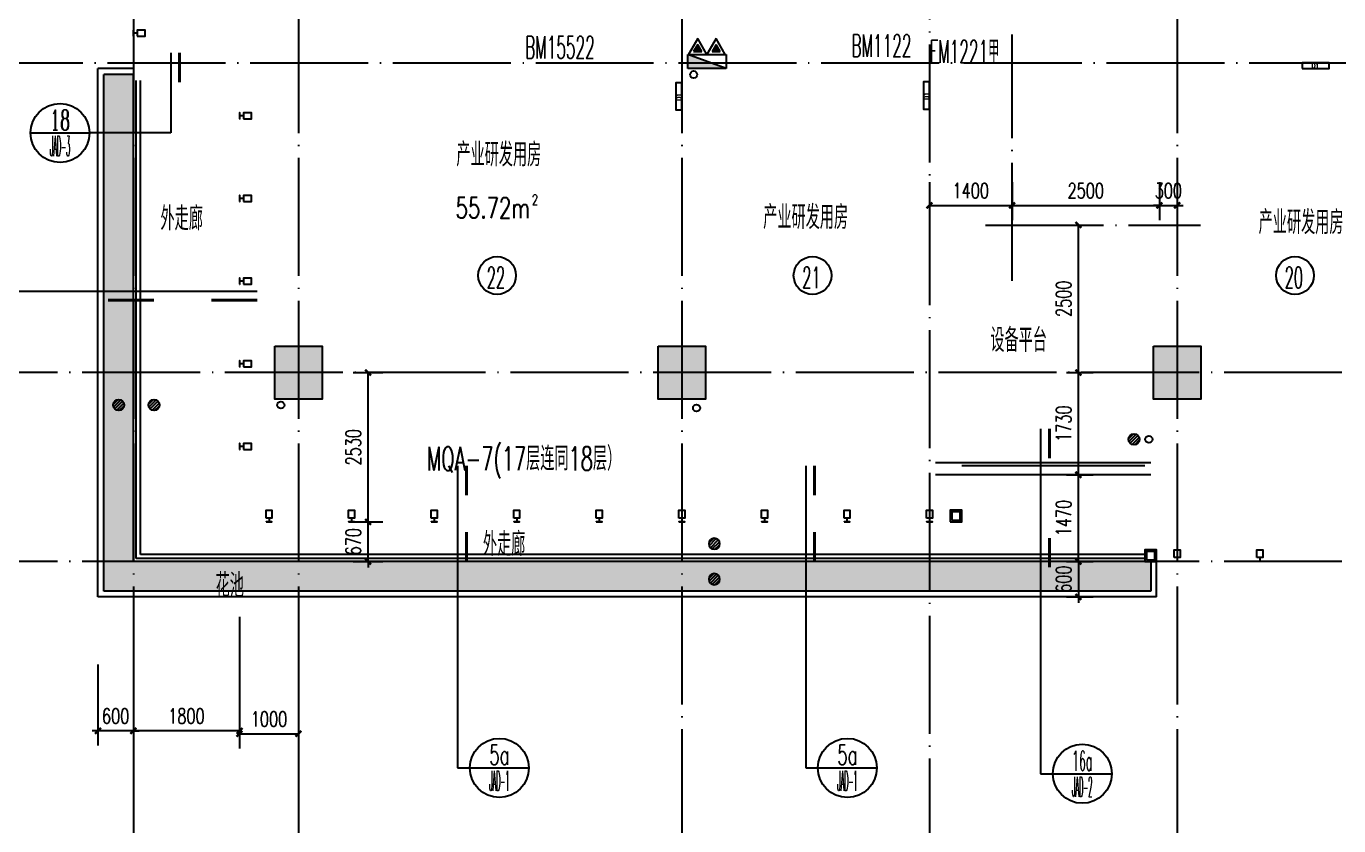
# Model space of a CAD drawing. Extents: x 1980812 to 2578970, y -669191 to 284498.
# Drawn here: x 1992050 to 2014305, y -190754 to -177211 of the extents above; entities that cross this region are included whole.
import ezdxf
from ezdxf.enums import TextEntityAlignment as Align

# ---------------------------------------------------------------- set-up
doc = ezdxf.new("R2010")
doc.units = 0
doc.header["$LTSCALE"] = 1000
doc.header["$MEASUREMENT"] = 0
doc.linetypes.add('DOTE', pattern=[2.42, 2, -0.2, 0.02, -0.2])
for name, color, linetype in [('0-文字（防火门)', 22, 'Continuous'), ('A-FLOR-LAND', 74, 'Continuous'), ('COLU', 6, 'Continuous'), ('COLU_HATCH', 251, 'Continuous'), ('CURTWALL', 2, 'Continuous'), ('dote', 1, 'DOTE'), ('DQ-L', 2, 'Continuous'), ('DQ2', 2, 'Continuous'), ('EQUIP_地漏', 255, 'Continuous'), ('EQUIP_消火栓', 255, 'Continuous'), ('HANDRAIL', 3, 'Continuous'), ('VALVE_喷淋', 255, 'Continuous'), ('VPIPE-废水', 30, 'Continuous'), ('VPIPE-消防', 20, 'Continuous'), ('VPIPE-雨水', 140, 'Continuous'), ('WINDOW', 2, 'Continuous'), ('幕墙编号', 14, 'Continuous'), ('房号', 231, 'Continuous'), ('房间名称', 7, 'Continuous'), ('栏杆', 143, 'Continuous'), ('看线', 66, 'Continuous'), ('窗户分隔', 133, 'Continuous'), ('节点', 3, 'Continuous'), ('详细尺寸', 11, 'Continuous'), ('详细标注', 231, 'Continuous'), ('门窗编号', 56, 'Continuous'), ('门窗编号（回迁图纸）', 56, 'Continuous')]:
    doc.layers.add(name, color=color, linetype=linetype)
doc.styles.add('_TCH_DIM_T3', font='SIMPLEX', dxfattribs={"width": 0.705882, "bigfont": 'GBCBIG'})
doc.styles.add('COMP', font='COMPLEX.shx', dxfattribs={"bigfont": 'hztxt'})
doc.styles.add('D8', font='txtw.shx', dxfattribs={"width": 0.7, "bigfont": 'hztxtw.shx'})
doc.styles.add('HZF', font='ROMANS2', dxfattribs={"width": 0.7, "bigfont": 'HZDF2'})
doc.styles.add('HZTXTW', font='txtw.shx', dxfattribs={"width": 0.6, "bigfont": 'hztxtw.shx'})
doc.dimstyles.new('_TCH_ARCH&&100', dxfattribs={"dimtxt": 255, "dimasz": 100, "dimexe": 250, "dimexo": 300, "dimgap": 122.5, "dimtad": 1, "dimdec": 0, "dimzin": 0, "dimdsep": 46, "dimtxsty": '_TCH_DIM_T3', "dimblk": 'ARCHTICK', "dimcen": 0.09, "dimclrt": 7, "dimazin": 2, "dimtfac": 1, "dimtdec": 0, "dimtix": 1, "dimtmove": 2, "dimatfit": 3, "dimfxl": 1, "dimtolj": 1, "dimtzin": 0, "dimarcsym": 0})

# ---------------------------------------------------------------- blocks, each defined once
blk = doc.blocks.new('_ArchTick')
at = {"color": 0, "linetype": 'ByBlock', "const_width": 0.4}
blk.add_lwpolyline([(-0.5, -0.5), (0.5, 0.5)], dxfattribs=at)
blk = doc.blocks.new('*D1570')
at = {"layer": 'Defpoints', "color": 0, "transparency": 16777216}
for p in [(625, -25830), (1181, -25830), (625, -26500)]:
    blk.add_point(p, dxfattribs=at)
at = {"layer": '详细标注', "color": 0, "lineweight": -2, "transparency": 16777216}
for p, q in [((1181, -25830), (1181, -25730)), ((925, -25830), (1431, -25830)), ((1181, -26500), (1181, -25830)), ((925, -26500), (1431, -26500)), ((1181, -26500), (1181, -26600))]:
    blk.add_line(p, q, dxfattribs=at)
at = {"layer": '详细标注', "color": 0, "lineweight": -2, "transparency": 16777216, "xscale": 100, "yscale": 100, "zscale": 100}
for p, rotation in [((1181, -25830), 270), ((1181, -26500), 90)]:
    blk.add_blockref('_ArchTick', p, dxfattribs=dict(at, rotation=rotation))
at = {"layer": '详细标注', "color": 7, "transparency": 16777216, "insert": (931, -26165), "char_height": 255, "attachment_point": 5, "rotation": 90, "style": '_TCH_DIM_T3'}
blk.add_mtext('\\A1;670', dxfattribs=at)
blk = doc.blocks.new('*D1571')
at = {"layer": 'Defpoints', "color": 0, "transparency": 16777216}
for p in [(625, -23300), (1181, -23300), (625, -25830)]:
    blk.add_point(p, dxfattribs=at)
at = {"layer": '详细标注', "color": 0, "lineweight": -2, "transparency": 16777216}
for p, q in [((925, -23300), (1431, -23300)), ((1181, -25830), (1181, -23300)), ((925, -25830), (1431, -25830))]:
    blk.add_line(p, q, dxfattribs=at)
at = {"layer": '详细标注', "color": 0, "lineweight": -2, "transparency": 16777216, "xscale": 100, "yscale": 100, "zscale": 100}
for p, rotation in [((1181, -23300), 90), ((1181, -25830), 270)]:
    blk.add_blockref('_ArchTick', p, dxfattribs=dict(at, rotation=rotation))
at = {"layer": '详细标注', "color": 7, "transparency": 16777216, "insert": (931, -24565), "char_height": 255, "attachment_point": 5, "rotation": 90, "style": '_TCH_DIM_T3'}
blk.add_mtext('\\A1;2530', dxfattribs=at)
blk = doc.blocks.new('*D1574')
at = {"layer": 'Defpoints', "color": 0, "transparency": 16777216}
for p in [(12725, -26500), (12725, -27100), (13224, -27100)]:
    blk.add_point(p, dxfattribs=at)
at = {"layer": '详细标注', "color": 0, "lineweight": -2, "transparency": 16777216}
for p, q in [((13224, -26500), (13224, -26400)), ((13025, -26500), (13474, -26500)), ((13224, -26500), (13224, -27100)), ((13025, -27100), (13474, -27100)), ((13224, -27100), (13224, -27200))]:
    blk.add_line(p, q, dxfattribs=at)
at = {"layer": '详细标注', "color": 0, "lineweight": -2, "transparency": 16777216, "xscale": 100, "yscale": 100, "zscale": 100}
for p, rotation in [((13224, -26500), 270), ((13224, -27100), 90)]:
    blk.add_blockref('_ArchTick', p, dxfattribs=dict(at, rotation=rotation))
at = {"layer": '详细标注', "color": 7, "transparency": 16777216, "insert": (12974, -26800), "char_height": 255, "attachment_point": 5, "rotation": 90, "style": '_TCH_DIM_T3'}
blk.add_mtext('\\A1;600', dxfattribs=at)
blk = doc.blocks.new('*D1575')
at = {"layer": 'Defpoints', "color": 0, "transparency": 16777216}
for p in [(12725, -25030), (13224, -25030), (12725, -26500)]:
    blk.add_point(p, dxfattribs=at)
at = {"layer": '详细标注', "color": 0, "lineweight": -2, "transparency": 16777216}
for p, q in [((13025, -25030), (13474, -25030)), ((13224, -26500), (13224, -25030)), ((13025, -26500), (13474, -26500))]:
    blk.add_line(p, q, dxfattribs=at)
at = {"layer": '详细标注', "color": 0, "lineweight": -2, "transparency": 16777216, "xscale": 100, "yscale": 100, "zscale": 100}
for p, rotation in [((13224, -25030), 90), ((13224, -26500), 270)]:
    blk.add_blockref('_ArchTick', p, dxfattribs=dict(at, rotation=rotation))
at = {"layer": '详细标注', "color": 7, "transparency": 16777216, "insert": (12974, -25765), "char_height": 255, "attachment_point": 5, "rotation": 90, "style": '_TCH_DIM_T3'}
blk.add_mtext('\\A1;1470', dxfattribs=at)
blk = doc.blocks.new('*D1576')
at = {"layer": 'Defpoints', "color": 0, "transparency": 16777216}
for p in [(12725, -23300), (13224, -23300), (12725, -25030)]:
    blk.add_point(p, dxfattribs=at)
at = {"layer": '详细标注', "color": 0, "lineweight": -2, "transparency": 16777216}
for p, q in [((13025, -23300), (13474, -23300)), ((13224, -25030), (13224, -23300)), ((13025, -25030), (13474, -25030))]:
    blk.add_line(p, q, dxfattribs=at)
at = {"layer": '详细标注', "color": 0, "lineweight": -2, "transparency": 16777216, "xscale": 100, "yscale": 100, "zscale": 100}
for p, rotation in [((13224, -23300), 90), ((13224, -25030), 270)]:
    blk.add_blockref('_ArchTick', p, dxfattribs=dict(at, rotation=rotation))
at = {"layer": '详细标注', "color": 7, "transparency": 16777216, "insert": (12974, -24165), "char_height": 255, "attachment_point": 5, "rotation": 90, "style": '_TCH_DIM_T3'}
blk.add_mtext('\\A1;1730', dxfattribs=at)
blk = doc.blocks.new('*D1577')
at = {"layer": 'Defpoints', "color": 0, "transparency": 16777216}
for p in [(12725, -20800), (13224, -20800), (12725, -23300)]:
    blk.add_point(p, dxfattribs=at)
at = {"layer": '详细标注', "color": 0, "lineweight": -2, "transparency": 16777216}
for p, q in [((13025, -20800), (13474, -20800)), ((13224, -23300), (13224, -20800)), ((13025, -23300), (13474, -23300))]:
    blk.add_line(p, q, dxfattribs=at)
at = {"layer": '详细标注', "color": 0, "lineweight": -2, "transparency": 16777216, "xscale": 100, "yscale": 100, "zscale": 100}
for p, rotation in [((13224, -20800), 90), ((13224, -23300), 270)]:
    blk.add_blockref('_ArchTick', p, dxfattribs=dict(at, rotation=rotation))
at = {"layer": '详细标注', "color": 7, "transparency": 16777216, "insert": (12974, -22050), "char_height": 255, "attachment_point": 5, "rotation": 90, "style": '_TCH_DIM_T3'}
blk.add_mtext('\\A1;2500', dxfattribs=at)
blk = doc.blocks.new('*D1584')
at = {"layer": 'Defpoints', "color": 0, "transparency": 16777216}
for p in [(-1000, -27135), (0, -27135), (0, -29419)]:
    blk.add_point(p, dxfattribs=at)
at = {"layer": '详细标注', "color": 0, "lineweight": -2, "transparency": 16777216}
for p, q in [((-1000, -27435), (-1000, -29669)), ((0, -27435), (0, -29669)), ((-1000, -29419), (0, -29419))]:
    blk.add_line(p, q, dxfattribs=at)
at = {"layer": '详细标注', "color": 0, "lineweight": -2, "transparency": 16777216, "xscale": 100, "yscale": 100, "zscale": 100, "rotation": 180}
blk.add_blockref('_ArchTick', (-1000, -29419), dxfattribs=at)
at = {"layer": '详细标注', "color": 0, "lineweight": -2, "transparency": 16777216, "xscale": 100, "yscale": 100, "zscale": 100}
blk.add_blockref('_ArchTick', (0, -29419), dxfattribs=at)
at = {"layer": '详细标注', "color": 7, "transparency": 16777216, "insert": (-500, -29169), "char_height": 255, "attachment_point": 5, "style": '_TCH_DIM_T3'}
blk.add_mtext('\\A1;1000', dxfattribs=at)
blk = doc.blocks.new('*D1585')
at = {"layer": 'Defpoints', "color": 0, "transparency": 16777216}
for p in [(-2800, -27135), (-1000, -27135), (-2800, -29369)]:
    blk.add_point(p, dxfattribs=at)
at = {"layer": '详细标注', "color": 0, "lineweight": -2, "transparency": 16777216}
for p, q in [((-2800, -27435), (-2800, -29619)), ((-1000, -27435), (-1000, -29619)), ((-1000, -29369), (-2800, -29369))]:
    blk.add_line(p, q, dxfattribs=at)
at = {"layer": '详细标注', "color": 0, "lineweight": -2, "transparency": 16777216, "xscale": 100, "yscale": 100, "zscale": 100}
for p, rotation in [((-2800, -29369), 179.9999999998295), ((-1000, -29369), 359.9999999998295)]:
    blk.add_blockref('_ArchTick', p, dxfattribs=dict(at, rotation=rotation))
at = {"layer": '详细标注', "color": 7, "transparency": 16777216, "insert": (-1900, -29119), "char_height": 255, "attachment_point": 5, "style": '_TCH_DIM_T3'}
blk.add_mtext('\\A1;1800', dxfattribs=at)
blk = doc.blocks.new('*D1586')
at = {"layer": 'Defpoints', "color": 0, "transparency": 16777216}
for p in [(-3400, -27946), (-2800, -27946), (-3400, -29369)]:
    blk.add_point(p, dxfattribs=at)
at = {"layer": '详细标注', "color": 0, "lineweight": -2, "transparency": 16777216}
for p, q in [((-3400, -28246), (-3400, -29619)), ((-2800, -28246), (-2800, -29619)), ((-3400, -29369), (-3500, -29369)), ((-2800, -29369), (-3400, -29369)), ((-2800, -29369), (-2700, -29369))]:
    blk.add_line(p, q, dxfattribs=at)
at = {"layer": '详细标注', "color": 0, "lineweight": -2, "transparency": 16777216, "xscale": 100, "yscale": 100, "zscale": 100}
for p, rotation in [((-3400, -29369), 359.9999999998333), ((-2800, -29369), 179.9999999998332)]:
    blk.add_blockref('_ArchTick', p, dxfattribs=dict(at, rotation=rotation))
at = {"layer": '详细标注', "color": 7, "transparency": 16777216, "insert": (-3100, -29119), "char_height": 255, "attachment_point": 5, "style": '_TCH_DIM_T3'}
blk.add_mtext('\\A1;600', dxfattribs=at)
blk = doc.blocks.new('*D1589')
at = {"layer": 'Defpoints', "color": 0, "transparency": 16777216}
for p in [(10700, -19771), (12100, -19771), (12100, -20468)]:
    blk.add_point(p, dxfattribs=at)
at = {"layer": '详细标注', "color": 0, "lineweight": -2, "transparency": 16777216}
for p, q in [((10700, -20071), (10700, -20718)), ((12100, -20071), (12100, -20718)), ((10700, -20468), (12100, -20468))]:
    blk.add_line(p, q, dxfattribs=at)
at = {"layer": '详细标注', "color": 0, "lineweight": -2, "transparency": 16777216, "xscale": 100, "yscale": 100, "zscale": 100, "rotation": 180}
blk.add_blockref('_ArchTick', (10700, -20468), dxfattribs=at)
at = {"layer": '详细标注', "color": 0, "lineweight": -2, "transparency": 16777216, "xscale": 100, "yscale": 100, "zscale": 100}
blk.add_blockref('_ArchTick', (12100, -20468), dxfattribs=at)
at = {"layer": '详细标注', "color": 7, "transparency": 16777216, "insert": (11400, -20218), "char_height": 255, "attachment_point": 5, "style": '_TCH_DIM_T3'}
blk.add_mtext('\\A1;1400', dxfattribs=at)
blk = doc.blocks.new('*D1590')
at = {"layer": 'Defpoints', "color": 0, "transparency": 16777216}
for p in [(12100, -19771), (14600, -19771), (14600, -20468)]:
    blk.add_point(p, dxfattribs=at)
at = {"layer": '详细标注', "color": 0, "lineweight": -2, "transparency": 16777216}
for p, q in [((12100, -20071), (12100, -20718)), ((14600, -20071), (14600, -20718)), ((12100, -20468), (14600, -20468))]:
    blk.add_line(p, q, dxfattribs=at)
at = {"layer": '详细标注', "color": 0, "lineweight": -2, "transparency": 16777216, "xscale": 100, "yscale": 100, "zscale": 100, "rotation": 180}
blk.add_blockref('_ArchTick', (12100, -20468), dxfattribs=at)
at = {"layer": '详细标注', "color": 0, "lineweight": -2, "transparency": 16777216, "xscale": 100, "yscale": 100, "zscale": 100}
blk.add_blockref('_ArchTick', (14600, -20468), dxfattribs=at)
at = {"layer": '详细标注', "color": 7, "transparency": 16777216, "insert": (13350, -20218), "char_height": 255, "attachment_point": 5, "style": '_TCH_DIM_T3'}
blk.add_mtext('\\A1;2500', dxfattribs=at)
blk = doc.blocks.new('*D1593')
at = {"layer": 'Defpoints', "color": 0, "transparency": 16777216}
for p in [(14600, -19771), (14900, -19771), (14900, -20468)]:
    blk.add_point(p, dxfattribs=at)
at = {"layer": '详细标注', "color": 0, "lineweight": -2, "transparency": 16777216}
for p, q in [((14600, -20071), (14600, -20718)), ((14900, -20071), (14900, -20718)), ((14600, -20468), (14500, -20468)), ((14600, -20468), (14900, -20468)), ((14900, -20468), (15000, -20468))]:
    blk.add_line(p, q, dxfattribs=at)
at = {"layer": '详细标注', "color": 0, "lineweight": -2, "transparency": 16777216, "xscale": 100, "yscale": 100, "zscale": 100}
blk.add_blockref('_ArchTick', (14600, -20468), dxfattribs=at)
at = {"layer": '详细标注', "color": 0, "lineweight": -2, "transparency": 16777216, "xscale": 100, "yscale": 100, "zscale": 100, "rotation": 180}
blk.add_blockref('_ArchTick', (14900, -20468), dxfattribs=at)
at = {"layer": '详细标注', "color": 7, "transparency": 16777216, "insert": (14750, -20218), "char_height": 255, "attachment_point": 5, "style": '_TCH_DIM_T3'}
blk.add_mtext('\\A1;300', dxfattribs=at)
blk = doc.blocks.new('_index')
blk.add_line((-0.5, 0), (0.5, 0))
blk.add_circle((0, 0), 0.5)
at = {"style": 'COMP'}
for tag, width, p, p2 in [('1', 2.333333, (-0.17, 0.05), (0.17, 0.05)), ('-', 1.166667, (-0.17, -0.39), (0.17, -0.39))]:
    blk.add_attdef(tag, text='', height=0.34, dxfattribs=dict(at, width=width)).set_placement(p, p2, align=Align.FIT)
blk = doc.blocks.new('A$C18E54BEC')
at = {"layer": '房号'}
for centre in [(3367, -21655), (8716, -21655), (16897, -21655)]:
    blk.add_circle(centre, 320, dxfattribs=at)
at = {"layer": '房号', "style": 'HZTXTW', "width": 0.506757}
for s, p in [('22', (3192, -21869)), ('21', (8541, -21869)), ('20', (16722, -21869))]:
    blk.add_text(s, height=358.4, dxfattribs=at).set_placement(p)
blk = doc.blocks.new('A$C1FE24B19')
at = {"layer": '房间名称', "style": 'HZTXTW', "width": 0.6}
for s, p in [('产业研发用房', (3397, -19607)), ('产业研发用房', (8600, -20667)), ('产业研发用房', (17000, -20754)), ('设备平台', (12211, -22749))]:
    blk.add_text(s, height=400, rotation=0.0006, dxfattribs=at).set_placement(p, align=Align.MIDDLE_CENTER)
blk = doc.blocks.new('灭火器')
at = {"layer": 'VALVE_喷淋'}
for points in [[(-87, 50), (-156, 170), (-225, 50)], [(225, 50), (156, 170), (87, 50)]]:
    blk.add_hatch(color=8, dxfattribs=at).paths.add_polyline_path(points)
at = {"layer": 'EQUIP_消火栓'}
for p, q in [((-156, 270), (-312, 0)), ((0, 0), (-156, 270)), ((156, 270), (0, 0)), ((312, 0), (156, 270)), ((-156, 170), (-225, 50)), ((-225, 50), (-87, 50)), ((-87, 50), (-156, 170)), ((0, 0), (312, 0)), ((156, 170), (87, 50)), ((87, 50), (225, 50)), ((225, 50), (156, 170)), ((-312, 0), (0, 0))]:
    blk.add_line(p, q, dxfattribs=at)
blk = doc.blocks.new('$TwtSys$00000434')
for p, q in [((-0.5, 0.5), (-0.5, -0.5)), ((-0.5, -0.5), (0.5, 0.5)), ((0.5, 0.5), (-0.5, 0.5)), ((0.5, -0.5), (0.5, 0.5)), ((-0.5, -0.5), (0.5, -0.5))]:
    blk.add_line(p, q)
blk.add_solid([(0.5, -0.5), (0.5, 0.5), (-0.5, -0.5)])
blk = doc.blocks.new('$TwtSys$00000141')
for p, q in [((-94, 8), (-10, 92)), ((-94, 8), (-10, 92)), ((-87, -35), (35, 87)), ((-87, -35), (35, 87)), ((-66, -66), (66, 66)), ((-66, -66), (66, 66)), ((-32, -87), (88, 33)), ((-32, -87), (88, 33)), ((11, -92), (92, -11)), ((11, -92), (92, -11))]:
    blk.add_line(p, q)
blk.add_circle((0, 0), 94)
blk.add_circle((0, 0), 94)
blk = doc.blocks.new('A$C4C6074F0')
at = {"layer": 'VPIPE-废水', "linetype": 'Continuous'}
blk.add_circle((14418, -24430), 60, dxfattribs=at)
at = {"layer": 'VPIPE-消防', "linetype": 'Continuous'}
blk.add_circle((6700, -18250), 60, dxfattribs=at)
at = {"layer": 'VPIPE-雨水', "linetype": 'Continuous'}
for centre in [(-300, -23850), (6750, -23900)]:
    blk.add_circle(centre, 60, dxfattribs=at)
at = {"layer": 'EQUIP_地漏'}
for p in [(-3050, -23850), (-2450, -23850), (14168, -24430)]:
    blk.add_blockref('$TwtSys$00000141', p, dxfattribs=at)
at = {"layer": 'EQUIP_地漏', "xscale": -1, "rotation": 270}
for p in [(7050, -26200), (7050, -26800)]:
    blk.add_blockref('$TwtSys$00000141', p, dxfattribs=at)
at = {"layer": 'EQUIP_消火栓'}
blk.add_blockref('灭火器', (6925, -17910), dxfattribs=at)
at = {"layer": 'EQUIP_消火栓', "xscale": -650.0000000000002, "yscale": 240, "zscale": 650.0000000000002, "rotation": 1.571400130018219e-06}
blk.add_blockref('$TwtSys$00000434', (6925, -18030), dxfattribs=at)
blk = doc.blocks.new('DQ-EL-D1')
at = {"layer": 'DQ2'}
blk.add_lwpolyline([(-230, -50), (230, -50), (230, 50), (-230, 50)], close=True, dxfattribs=at)
at = {"layer": 'DQ2', "style": 'D8', "width": 0.7}
blk.add_text('D1', height=80, dxfattribs=at).set_placement((-8, 0), align=Align.MIDDLE)
blk = doc.blocks.new('A$C0E49695A')
at = {"layer": 'DQ-L'}
blk.add_blockref('DQ-EL-D1', (17247, -18100), dxfattribs=at)
at = {"layer": 'DQ-L', "rotation": 90}
for p in [(6450, -18621), (10650, -18605)]:
    blk.add_blockref('DQ-EL-D1', p, dxfattribs=at)
blk = doc.blocks.new('sshsgrs')
at = {"layer": '门窗编号（回迁图纸）', "style": 'HZTXTW', "width": 0.5}
blk.add_text('BM15522', height=380, dxfattribs=at).set_placement((2000831, 252506))
blk = doc.blocks.new('sthnsth')
at = {"layer": '门窗编号（回迁图纸）', "style": 'HZTXTW', "width": 0.5}
blk.add_text('BM1122', height=380, dxfattribs=at).set_placement((2008429, 252506))
blk = doc.blocks.new('qerhtasew')
at = {"layer": '门窗编号'}
for name, p in [('sthnsth', (-2387, -430237)), ('sshsgrs', (-322, -430264))]:
    blk.add_blockref(name, p, dxfattribs=at)
blk = doc.blocks.new('竖梃0903')
at = {"layer": '窗户分隔'}
blk.add_line((115028288, 22648046), (115028222, 22648046), dxfattribs=at)
for points in [[(115028222, 22648096), (115028225, 22648096), (115028225, 22647996), (115028222, 22647996)], [(115028288, 22648096), (115028422, 22648096), (115028422, 22647996), (115028288, 22647996)]]:
    blk.add_lwpolyline(points, close=True, dxfattribs=at)
blk = doc.blocks.new('A$C204647D6')
at = {"layer": 'A-FLOR-LAND'}
h = blk.add_hatch(dxfattribs=at)
h.set_pattern_fill('GRASS', color=256, scale=50)
h.set_pattern_definition([(90, (-3008715.91, 437200.08), (-99.7795475, 99.7795475), [26.458066, -173.101015]), (45, (-3008715.91, 437200.08), (-99.7796155, 99.7796155), [26.458066, -114.651615]), (135, (-3008715.91, 437200.08), (-99.7796155, -99.7796155), [26.458066, -114.651615])])
h.paths.add_polyline_path([(-3300, -18250), (-2800, -18250), (-2800, -26500), (14450, -26500), (14450, -27000), (-3300, -27000)])
at = {"layer": 'CURTWALL'}
for points in [[(11050, -25830), (11250, -25830), (11250, -25630), (11050, -25630)], [(11080, -25800), (11220, -25800), (11220, -25660), (11080, -25660)], [(14350, -26500), (14550, -26500), (14550, -26300), (14350, -26300)], [(14380, -26470), (14520, -26470), (14520, -26330), (14380, -26330)]]:
    blk.add_lwpolyline(points, close=True, dxfattribs=at)
at = {"layer": 'dote'}
for p, q in [((12100, -21746.7), (12100, -17570.2)), ((-5658.3, -18050), (41673.5, -18050)), ((11651.7, -20800), (15293.2, -20800))]:
    blk.add_line(p, q, dxfattribs=at)
at = {"layer": 'HANDRAIL'}
for p, q in [((14450, -24830), (10800, -24830)), ((14350, -24880), (11250, -24880)), ((14450, -25030), (10800, -25030))]:
    blk.add_line(p, q, dxfattribs=at)
at = {"layer": '栏杆'}
for p, q in [((-2800, -26500), (-2800, -18250)), ((-2750, -26450), (-2750, -18350)), ((-2680, -26380), (-2680, -18350)), ((14350, -26450), (-2750, -26450)), ((14350, -26380), (-2680, -26380)), ((14550, -26500), (-2800, -26500))]:
    blk.add_line(p, q, dxfattribs=at)
at = {"layer": '看线'}
for p, q in [((-3400, -27100), (-3400, -18150)), ((-2800, -18150), (-3400, -18150)), ((-2800, -18250), (-3300, -18250)), ((-3300, -27000), (-3300, -18250)), ((14450, -26500), (14450, -27000)), ((14550, -27100), (14550, -26500)), ((14550, -27100), (-3400, -27100)), ((14450, -27000), (-3300, -27000))]:
    blk.add_line(p, q, dxfattribs=at)
at = {"layer": '0-文字（防火门)', "style": 'HZTXTW', "width": 0.5}
blk.add_text('FM1221甲', height=380, dxfattribs=at).set_placement((10700, -18050))
at = {"layer": '房间名称', "style": 'HZTXTW', "width": 0.6}
for s, p in [('外走廊', (3486.6, -26206)), ('花池', (-1165.5, -26904.5))]:
    blk.add_text(s, height=400, rotation=0.00057, dxfattribs=at).set_placement(p, align=Align.MIDDLE_CENTER)
at = {"layer": '详细标注'}
for p1, p2, picture, middle in [((10700, -19771.2), (12100, -19771.2), '*D1589', (11400, -20217.7)), ((12100, -19771.2), (14600, -19771.2), '*D1590', (13350, -20217.7)), ((14600, -19771.2), (14900, -19771.2), '*D1593', (14750, -20217.7))]:
    dim = blk.add_aligned_dim(p1=p1, p2=p2, distance=-696.5, dimstyle='_TCH_ARCH&&100', override={"dimfxl": 150}, dxfattribs=at)
    dim.commit()
    dim.dimension.update_dxf_attribs({"geometry": picture, "text_midpoint": middle})
for p1, p2, distance, picture, middle in [((12725.2, -23300), (12725.2, -20800), -498.5, '*D1577', (12973.7, -22050)), ((624.7, -25830), (624.7, -23300), -556, '*D1571', (930.7, -24565)), ((12725.2, -25030), (12725.2, -23300), -498.5, '*D1576', (12973.7, -24165)), ((12725.2, -26500), (12725.2, -25030), -498.5, '*D1575', (12973.7, -25765)), ((624.7, -26500), (624.7, -25830), -556, '*D1570', (930.7, -26165)), ((12725.2, -26500), (12725.2, -27100), 498.5, '*D1574', (12973.7, -26800)), ((-1000, -27135.4), (-2800, -27135.4), 2233.7, '*D1585', (-1900, -29119.1)), ((-1000, -27135.4), (0, -27135.4), -2283.7, '*D1584', (-500, -29169.1)), ((-2800, -27946.1), (-3400, -27946.1), 1423, '*D1586', (-3100, -29119.1))]:
    dim = blk.add_aligned_dim(p1=p1, p2=p2, distance=distance, dimstyle='_TCH_ARCH&&100', dxfattribs=at)
    dim.commit()
    dim.dimension.update_dxf_attribs({"geometry": picture, "text_midpoint": middle})

msp = doc.modelspace()

# ---------------------------------------------------------------- hatches: boundary and pattern name
at = {"layer": 'COLU_HATCH'}
h = msp.add_hatch(color=256, dxfattribs=at)
h.dxf.hatch_style = 1
h.paths.add_polyline_path([(1996266.5, -182627.9), (1997066.5, -182627.9), (1997066.5, -183527.9), (1996266.5, -183527.9)])
h = msp.add_hatch(color=256, dxfattribs=at)
h.dxf.hatch_style = 1
h.paths.add_polyline_path([(2002766.5, -182627.9), (2003566.5, -182627.9), (2003566.5, -183527.9), (2002766.5, -183527.9)])
h = msp.add_hatch(color=256, dxfattribs=at)
h.dxf.hatch_style = 1
h.paths.add_polyline_path([(2011166.5, -182627.9), (2011966.5, -182627.9), (2011966.5, -183527.9), (2011166.5, -183527.9)])

# ---------------------------------------------------------------- linework, layer by layer
at = {"layer": 'COLU'}
for points in [[(1996266.5, -182627.9), (1997066.5, -182627.9), (1997066.5, -183527.9), (1996266.5, -183527.9)], [(2002766.5, -182627.9), (2003566.5, -182627.9), (2003566.5, -183527.9), (2002766.5, -183527.9)], [(2011166.5, -182627.9), (2011966.5, -182627.9), (2011966.5, -183527.9), (2011166.5, -183527.9)]]:
    msp.add_lwpolyline(points, close=True, dxfattribs=at)
at = {"layer": 'dote'}
for p, q in [((1993866.5, -150400.7), (1993866.5, -192501.6)), ((1996666.5, -150400.7), (1996666.5, -192501.6)), ((2003166.5, -150400.7), (2003166.5, -192501.6)), ((2011566.5, -150400.7), (2011566.5, -192501.6)), ((2007366.5, -150897.8), (2007366.5, -191573.5)), ((2053079.9, -183077.9), (1988213, -183077.9)), ((2053079.9, -186277.9), (1988213, -186277.9))]:
    msp.add_line(p, q, dxfattribs=at)
at = {"layer": '节点'}
for p, q in [((1994500.3, -177660.6), (1994500.3, -179018.7)), ((1994500.3, -179018.7), (1993123.7, -179018.7)), ((1995966.5, -181702.9), (1989713.8, -181702.9)), ((2009248.8, -184029.4), (2009248.8, -189874.4)), ((1999365.2, -184656.4), (1999365.2, -189774.4)), ((2005266.7, -184656.4), (2005266.7, -189774.4)), ((1999365.2, -189774.4), (2000209.7, -189774.4)), ((2005266.7, -189774.4), (2006111.2, -189774.4)), ((2009248.8, -189874.4), (2010093.3, -189874.4))]:
    msp.add_line(p, q, dxfattribs=at)
at = {"layer": '节点', "ltscale": 0.5, "const_width": 50}
for points in [[(1994650.3, -177660.6), (1994650.3, -178160.6)], [(1994216.5, -181852.9), (1993438.5, -181852.9)], [(1995966.5, -181852.9), (1995188.5, -181852.9)], [(2009398.8, -184029.4), (2009398.8, -184529.4)], [(1999515.2, -184656.4), (1999515.2, -185156.4)], [(2005416.7, -184656.4), (2005416.7, -185156.4)], [(1999515.2, -185779.1), (1999515.2, -186279.1)], [(2005416.7, -185779.1), (2005416.7, -186279.1)], [(2009398.8, -185879.1), (2009398.8, -186379.1)]]:
    msp.add_lwpolyline(points, dxfattribs=at)

# ---------------------------------------------------------------- block references
at = {"layer": 'DQ-L'}
msp.add_blockref('A$C0E49695A', (1996666.5, -159777.9), dxfattribs=at)
at = {"layer": 'EQUIP_地漏'}
msp.add_blockref('A$C4C6074F0', (1996666.5, -159777.9), dxfattribs=at)
at = {"layer": 'WINDOW', "xscale": -1, "rotation": 180}
for p in [(-113034355.2, 22470717.9), (-113032555.2, 22469317.9), (-113032555.2, 22467917.9), (-113032555.2, 22466517.9), (-113032555.2, 22465117.9), (-113032555.2, 22463717.9)]:
    msp.add_blockref('竖梃0903', p, dxfattribs=at)
at = {"layer": 'WINDOW', "rotation": 90}
for p in [(24644212.3, -115213829.7), (24645612.3, -115213829.7), (24647012.3, -115213829.7), (24648412.3, -115213829.7), (24649812.3, -115213829.7), (24651212.3, -115213829.7), (24652612.3, -115213829.7), (24654012.3, -115213829.7), (24655412.3, -115213829.7), (24659612.3, -115214499.7), (24661012.3, -115214499.7)]:
    msp.add_blockref('竖梃0903', p, dxfattribs=at)
at = {"layer": '房号'}
msp.add_blockref('A$C18E54BEC', (1996666.5, -159777.9), dxfattribs=at)
at = {"layer": '房间名称'}
msp.add_blockref('A$C1FE24B19', (1996666.5, -159777.9), dxfattribs=at)
at = {"layer": '节点', "ltscale": 0.5}
ref = msp.add_blockref('_index', (1992623.7, -179018.7), dxfattribs=dict(at, xscale=1000.000000050349, yscale=1000.000000050349, zscale=1000.000000050349))
ref.add_attrib('1', '18', dxfattribs={"layer": '0', "height": 340, "rotation": 360, "style": 'COMP', "width": 0.724138}).set_placement((1992453.7, -178968.7), (1992793.7, -178968.7), align=Align.FIT)
ref.add_attrib('-', 'JAD-3', dxfattribs={"layer": '0', "height": 340, "style": 'COMP', "width": 0.214286}).set_placement((1992453.7, -179408.7), (1992793.7, -179408.7), align=Align.FIT)
ref = msp.add_blockref('_index', (2000072.7, -189774.4), dxfattribs=dict(at, xscale=1000.000000050349, yscale=1000.000000050349, zscale=1000.000000050349))
ref.add_attrib('1', '5a', dxfattribs={"layer": '0', "height": 340, "rotation": 360, "style": 'COMP', "width": 0.6}).set_placement((1999902.7, -189724.4), (2000242.7, -189724.4), align=Align.FIT)
ref.add_attrib('-', 'JAD-1', dxfattribs={"layer": '0', "height": 340, "style": 'COMP', "width": 0.225806}).set_placement((1999902.7, -190164.4), (2000242.7, -190164.4), align=Align.FIT)
ref = msp.add_blockref('_index', (2005974.2, -189774.4), dxfattribs=dict(at, xscale=1000.000000050349, yscale=1000.000000050349, zscale=1000.000000050349))
ref.add_attrib('1', '5a', dxfattribs={"layer": '0', "height": 340, "rotation": 360, "style": 'COMP', "width": 0.6}).set_placement((2005804.2, -189724.4), (2006144.2, -189724.4), align=Align.FIT)
ref.add_attrib('-', 'JAD-1', dxfattribs={"layer": '0', "height": 340, "style": 'COMP', "width": 0.225806}).set_placement((2005804.2, -190164.4), (2006144.2, -190164.4), align=Align.FIT)
ref = msp.add_blockref('_index', (2009956.3, -189874.4), dxfattribs=dict(at, xscale=1000.000000050349, yscale=1000.000000050349, zscale=1000.000000050349))
ref.add_attrib('1', '16a', dxfattribs={"layer": '0', "height": 340, "rotation": 360, "style": 'COMP', "width": 0.42}).set_placement((2009786.3, -189824.4), (2010126.3, -189824.4), align=Align.FIT)
ref.add_attrib('-', 'JAD-2', dxfattribs={"layer": '0', "height": 340, "style": 'COMP', "width": 0.214286}).set_placement((2009786.3, -190264.4), (2010126.3, -190264.4), align=Align.FIT)
at = {"layer": '详细尺寸'}
msp.add_blockref('A$C204647D6', (1996666.5, -159777.9), dxfattribs=at)
at = {"layer": '门窗编号（回迁图纸）'}
msp.add_blockref('qerhtasew', (0, 0), dxfattribs=at)

# ---------------------------------------------------------------- texts
at = {"layer": '幕墙编号', "style": 'HZTXTW', "width": 0.6}
msp.add_text('MQA-7(17层连同18层）', height=400, rotation=0.00057, dxfattribs=at).set_placement((2000488.8, -184534.9), align=Align.MIDDLE_CENTER)
at = {"layer": '房间名称', "style": 'HZTXTW', "width": 0.6}
msp.add_text('外走廊', height=400, rotation=0.00057, dxfattribs=at).set_placement((1994686.2, -180466.6), align=Align.MIDDLE_CENTER)
at = {"layer": '房间名称', "style": 'HZF', "width": 0.7}
for s, height, p in [('55.72m', 350, (1999959.2, -180287.5)), ('2', 175, (2000675.9, -180149.5))]:
    msp.add_text(s, height=height, dxfattribs=at).set_placement(p, align=Align.MIDDLE_CENTER)

doc.saveas('drawing.dxf')
